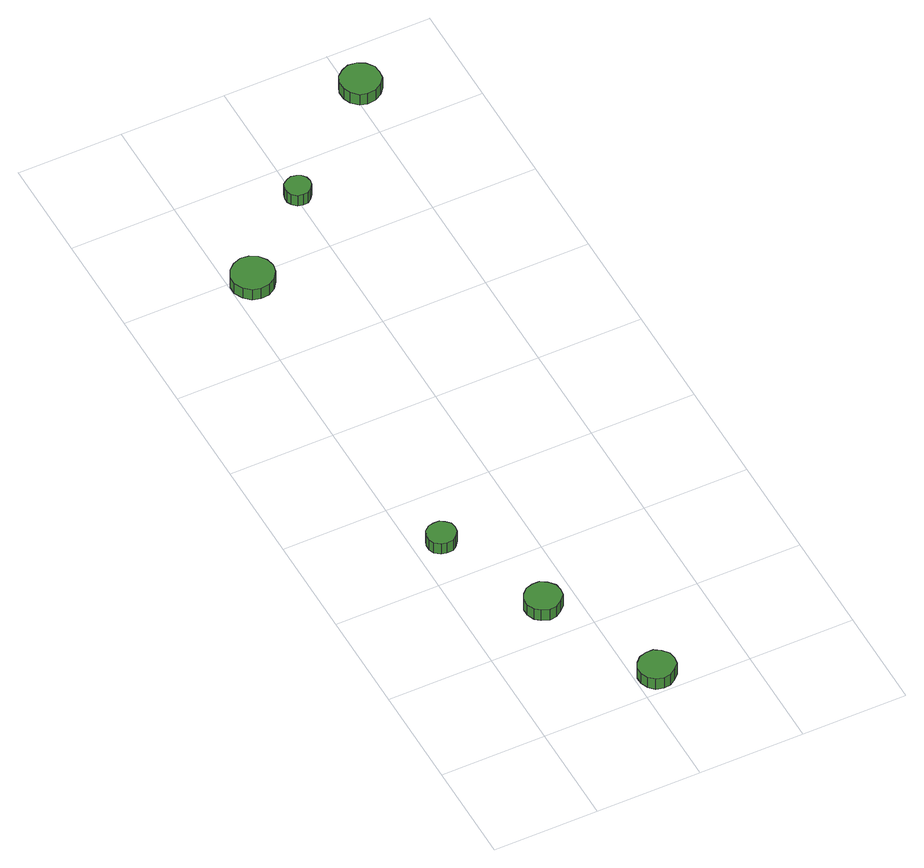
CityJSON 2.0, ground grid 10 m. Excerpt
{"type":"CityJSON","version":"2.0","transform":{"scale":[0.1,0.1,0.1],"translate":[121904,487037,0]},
"CityObjects":{
"tree1":{"type":"SolitaryVegetationObject","attributes":{"function":"something"},"geometry":[{"type":"MultiSurface","lod":"1","boundaries":[[[0,1,2,3,4,5,6,7,8,9,10,11,12,13,14]],[[15,16,17,18,19,20,21,22,23,24,25,26,27,28,29]],[[0,29,28,1]],[[1,28,27,2]],[[2,27,26,3]],[[3,26,25,4]],[[4,25,24,5]],[[5,24,23,6]],[[6,23,22,7]],[[7,22,21,8]],[[8,21,20,9]],[[9,20,19,10]],[[10,19,18,11]],[[11,18,17,12]],[[12,17,16,13]],[[13,16,15,14]],[[14,15,29,0]]]}]},
"tree2":{"type":"SolitaryVegetationObject","attributes":{"function":"something"},"geometry":[{"type":"MultiSurface","lod":"1","boundaries":[[[30,31,32,33,34,35,36,37,38,39,40,41,42,43,44]],[[45,46,47,48,49,50,51,52,53,54,55,56,57,58,59]],[[30,59,58,31]],[[31,58,57,32]],[[32,57,56,33]],[[33,56,55,34]],[[34,55,54,35]],[[35,54,53,36]],[[36,53,52,37]],[[37,52,51,38]],[[38,51,50,39]],[[39,50,49,40]],[[40,49,48,41]],[[41,48,47,42]],[[42,47,46,43]],[[43,46,45,44]],[[44,45,59,30]]]}]},
"tree3":{"type":"SolitaryVegetationObject","attributes":{"function":"something"},"geometry":[{"type":"MultiSurface","lod":"1","boundaries":[[[60,61,62,63,64,65,66,67,68,69,70,71,72,73,74]],[[75,76,77,78,79,80,81,82,83,84,85,86,87,88,89]],[[60,89,88,61]],[[61,88,87,62]],[[62,87,86,63]],[[63,86,85,64]],[[64,85,84,65]],[[65,84,83,66]],[[66,83,82,67]],[[67,82,81,68]],[[68,81,80,69]],[[69,80,79,70]],[[70,79,78,71]],[[71,78,77,72]],[[72,77,76,73]],[[73,76,75,74]],[[74,75,89,60]]]}]},
"tree4":{"type":"SolitaryVegetationObject","attributes":{"function":"something"},"geometry":[{"type":"MultiSurface","lod":"1","boundaries":[[[90,91,92,93,94,95,96,97,98,99,100,101,102,103,104]],[[105,106,107,108,109,110,111,112,113,114,115,116,117,118,119]],[[90,119,118,91]],[[91,118,117,92]],[[92,117,116,93]],[[93,116,115,94]],[[94,115,114,95]],[[95,114,113,96]],[[96,113,112,97]],[[97,112,111,98]],[[98,111,110,99]],[[99,110,109,100]],[[100,109,108,101]],[[101,108,107,102]],[[102,107,106,103]],[[103,106,105,104]],[[104,105,119,90]]]}]},
"tree5":{"type":"SolitaryVegetationObject","attributes":{"function":"something"},"geometry":[{"type":"MultiSurface","lod":"1","boundaries":[[[120,121,122,123,124,125,126,127,128,129,130,131,132,133,134]],[[135,136,137,138,139,140,141,142,143,144,145,146,147,148,149]],[[120,149,148,121]],[[121,148,147,122]],[[122,147,146,123]],[[123,146,145,124]],[[124,145,144,125]],[[125,144,143,126]],[[126,143,142,127]],[[127,142,141,128]],[[128,141,140,129]],[[129,140,139,130]],[[130,139,138,131]],[[131,138,137,132]],[[132,137,136,133]],[[133,136,135,134]],[[134,135,149,120]]]}]},
"tree6":{"type":"SolitaryVegetationObject","attributes":{"function":"something"},"geometry":[{"type":"MultiSurface","lod":"1","boundaries":[[[150,151,152,153,154,155,156,157,158,159,160,161,162,163,164]],[[165,166,167,168,169,170,171,172,173,174,175,176,177,178,179]],[[150,179,178,151]],[[151,178,177,152]],[[152,177,176,153]],[[153,176,175,154]],[[154,175,174,155]],[[155,174,173,156]],[[156,173,172,157]],[[157,172,171,158]],[[158,171,170,159]],[[159,170,169,160]],[[160,169,168,161]],[[161,168,167,162]],[[162,167,166,163]],[[163,166,165,164]],[[164,165,179,150]]]}]}
},
"vertices":[
[37,240,20],[36,246,20],[32,250,20],[28,253,20],[22,253,20],[17,252,20],[12,248,20],[10,243,20],[10,237,20],[12,232,20],[17,228,20],[22,227,20],[28,227,20],[32,230,20],[36,235,20],[36,235,7],[32,230,7],[28,227,7],[22,227,7],[17,228,7],[12,232,7],[10,237,7],[10,243,7],[12,248,7],[17,252,7],[22,253,7],[28,253,7],[32,250,7],[36,246,7],[37,240,7],
[86,136,16],[85,143,16],[80,149,16],[74,153,16],[67,153,16],[60,151,16],[55,146,16],[52,140,16],[52,133,16],[55,126,16],[60,122,16],[67,119,16],[74,120,16],[80,124,16],[85,129,16],[85,129,3],[80,124,3],[74,120,3],[67,119,3],[60,122,3],[55,126,3],[52,133,3],[52,140,3],[55,146,3],[60,151,3],[67,153,3],[74,153,3],[80,149,3],[85,143,3],[86,136,3],
[137,20,15],[136,27,15],[131,33,15],[125,37,15],[118,37,15],[111,35,15],[106,30,15],[103,24,15],[103,17,15],[106,10,15],[111,5,15],[118,3,15],[125,4,15],[131,8,15],[136,13,15],[136,13,2],[131,8,2],[125,4,2],[118,3,2],[111,5,2],[106,10,2],[103,17,2],[103,24,2],[106,30,2],[111,35,2],[118,37,2],[125,37,2],[131,33,2],[136,27,2],[137,20,2],
[41,592,15],[39,600,15],[34,607,15],[27,611,15],[19,612,15],[11,609,15],[5,604,15],[1,596,15],[1,588,15],[5,580,15],[11,574,15],[19,572,15],[27,573,15],[34,577,15],[39,584,15],[39,584,2],[34,577,2],[27,573,2],[19,572,2],[11,574,2],[5,580,2],[1,588,2],[1,596,2],[5,604,2],[11,609,2],[19,612,2],[27,611,2],[34,607,2],[39,600,2],[41,592,2],
[115,666,15],[114,671,15],[111,675,15],[107,677,15],[102,678,15],[97,676,15],[93,673,15],[91,668,15],[91,663,15],[93,659,15],[97,655,15],[102,654,15],[107,654,15],[111,657,15],[114,661,15],[114,661,2],[111,657,2],[107,654,2],[102,654,2],[97,655,2],[93,659,2],[91,663,2],[91,668,2],[93,673,2],[97,676,2],[102,678,2],[107,677,2],[111,675,2],[114,671,2],[115,666,2],
[226,751,18],[225,758,18],[220,765,18],[213,769,18],[205,770,18],[198,767,18],[192,762,18],[189,755,18],[189,747,18],[192,740,18],[198,734,18],[205,732,18],[213,733,18],[220,737,18],[225,743,18],[225,743,5],[220,737,5],[213,733,5],[205,732,5],[198,734,5],[192,740,5],[189,747,5],[189,755,5],[192,762,5],[198,767,5],[205,770,5],[213,769,5],[220,765,5],[225,758,5],[226,751,5]
]}
